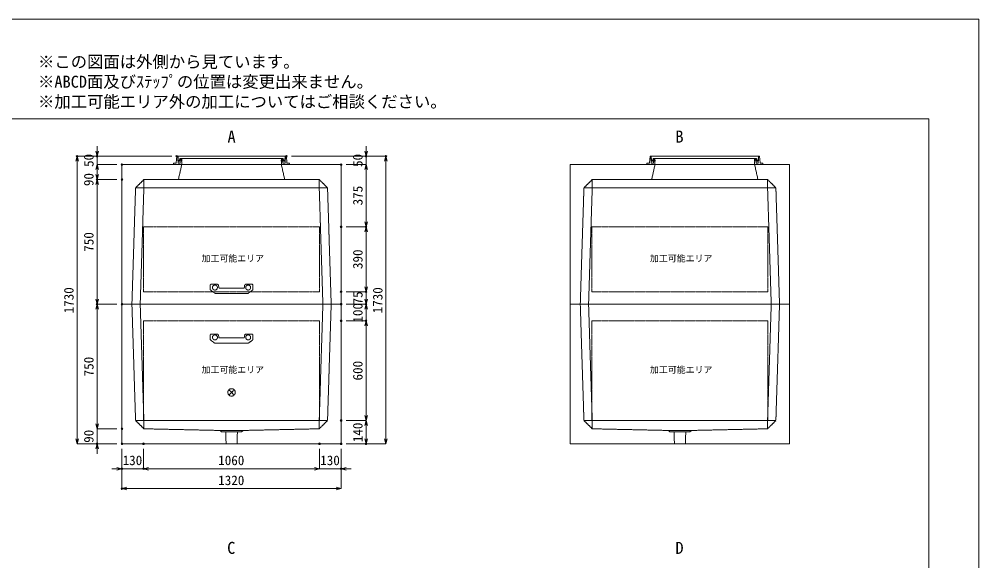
# Model space of a CAD drawing. Units: millimetres, scale not verified. Extents: x -4455 to 4455, y -3150 to 3150.
# Drawn here: x -1324 to 4455, y -109 to 3150 of the extents above; entities that cross this region are included whole.
import ezdxf
from ezdxf.enums import TextEntityAlignment as Align

# ---------------------------------------------------------------- set-up
doc = ezdxf.new("R2010")
doc.units = ezdxf.units.MM
doc.header["$LTSCALE"] = 20
doc.header["$PDMODE"] = 32
doc.header["$PDSIZE"] = 10
doc.linetypes.add('LONG_DASHED1', pattern=[7, 6, -1])
doc.linetypes.add('LONG_DOUBLE_CHAIN', pattern=[21.8, 18, -1, 0.6, -0.6, 0.6, -1])
for name, color, linetype, lineweight in [('0-0_D-TTL', 7, 'Continuous', 9), ('0-1_Defpoints', 7, 'Continuous', 9), ('0-3_D-TTL-TXT', 7, 'Continuous', 9), ('0-4_D-STR-TXT', 7, 'Continuous', 9), ('0-5_D-STR-DIM', 3, 'Continuous', 9), ('0-6_0', 7, 'Continuous', 9), ('0-7_D-STR', 7, 'LONG_DASHED1', 9), ('0-9_D-STR-STR3', 2, 'LONG_DASHED1', 9), ('0-A_D-STR-STR5', 1, 'LONG_DOUBLE_CHAIN', 9), ('0-B_D-STR-STR4', 134, 'Continuous', 9)]:
    doc.layers.add(name, color=color, linetype=linetype, lineweight=lineweight)
doc.styles.add('ＭＳ ゴシック', font='')
doc.styles.get('ＭＳ ゴシック').set_extended_font_data('MS Gothic')

# ---------------------------------------------------------------- blocks, each defined once
blk = doc.blocks.new('A$C4DE05FD1')
at = {"layer": '0-0_D-TTL', "color": 134}
for p, q in [((4000, 76000), (114800, 76000)), ((114800, 76000), (114800, 4000))]:
    blk.add_line(p, q, dxfattribs=at)
at = {"layer": '0-1_Defpoints', "color": 134}
for p, q in [((0, 84000), (118800, 84000)), ((118800, 84000), (118800, 0))]:
    blk.add_line(p, q, dxfattribs=at)
at = {"layer": '0-3_D-TTL-TXT', "style": 'ＭＳ ゴシック'}
for s, p in [('※この図面は外側から見ています。', (43260.9, 79815.7)), ('※ABCD面及びｽﾃｯﾌﾟの位置は変更出来ません。', (43260.9, 78215.7)), ('※加工可能エリア外の加工についてはご相談ください。', (43260.9, 76615.7))]:
    blk.add_text(s, height=962.2, dxfattribs=at).set_placement(p, align=Align.BOTTOM_LEFT)
blk = doc.blocks.new('_Open30')
at = {"layer": '0-6_0'}
blk.add_line((0, 0), (-20, 0), dxfattribs=at)
blk.add_lwpolyline([(-20, 5.36), (0, 0), (-20, -5.36)], dxfattribs=at)
blk = doc.blocks.new('A$C31CA379A')
at = {"layer": '0-4_D-STR-TXT', "style": 'ＭＳ ゴシック'}
for s, p in [('A', (-325.9, -2190.5)), ('B', (35638.6, -2190.5)), ('C', (-351.4, -35190.5)), ('D', (35638.6, -35190.5))]:
    blk.add_text(s, height=962.2, dxfattribs=at).set_placement(p, align=Align.BOTTOM_LEFT)
blk = doc.blocks.new('A$C52AC7A86')
at = {"layer": '0-7_D-STR'}
for p, q in [((-3000, 16800), (-3400, 15000)), ((9000, 16800), (9400, 15000)), ((-12000, 0), (-11560, 14000)), ((-10560, 15000), (-11560, 14000)), ((11560, 14000), (-11560, 14000)), ((-11000, 0), (-10560, 14000)), ((10560, 15000), (-10560, 15000)), ((-10560, 15000), (-10560, 14000)), ((10560, 15000), (11560, 14000)), ((10560, 15000), (10560, 14000)), ((11000, 0), (10560, 14000)), ((12000, 0), (11560, 14000))]:
    blk.add_line(p, q, dxfattribs=at)
at = {"layer": '0-7_D-STR', "linetype": 'Continuous'}
for p in [(13200, 16800), (-13200, 0)]:
    blk.add_line(p, (13200, 0), dxfattribs=at)
blk.add_lwpolyline([(-13200, 0), (-13200, 16800), (13200, 16800)], dxfattribs=at)
at = {"layer": '0-A_D-STR-STR5'}
for p, q in [((-10600, 9300), (-10600, 1500)), ((10600, 9300), (-10600, 9300))]:
    blk.add_line(p, q, dxfattribs=at)
blk.add_lwpolyline([(10600, 9300), (10600, 1500), (-10600, 1500)], dxfattribs=at)
blk = doc.blocks.new('A$C45274212')
at = {"layer": '0-7_D-STR'}
for p, q in [((-6000, 16800), (-6400, 15000)), ((6000, 16800), (6400, 15000)), ((-12000, 0), (-11560, 14000)), ((-10560, 15000), (-11560, 14000)), ((11560, 14000), (-11560, 14000)), ((-11000, 0), (-10560, 14000)), ((10560, 15000), (-10560, 15000)), ((-10560, 15000), (-10560, 14000)), ((10560, 15000), (11560, 14000)), ((10560, 15000), (10560, 14000)), ((11000, 0), (10560, 14000)), ((12000, 0), (11560, 14000))]:
    blk.add_line(p, q, dxfattribs=at)
at = {"layer": '0-7_D-STR', "linetype": 'Continuous'}
for p in [(13200, 16800), (-13200, 0)]:
    blk.add_line(p, (13200, 0), dxfattribs=at)
blk.add_lwpolyline([(-13200, 0), (-13200, 16800), (13200, 16800)], dxfattribs=at)
at = {"layer": '0-A_D-STR-STR5'}
for p, q in [((-10600, 9300), (-10600, 1500)), ((10600, 9300), (-10600, 9300))]:
    blk.add_line(p, q, dxfattribs=at)
blk.add_lwpolyline([(10600, 9300), (10600, 1500), (-10600, 1500)], dxfattribs=at)
blk = doc.blocks.new('A$C27844A11')
at = {"layer": '0-9_D-STR-STR3'}
for p, q in [((-2560, 1000), (-2560, 453.5)), ((-2515.5, 370.3), (-2060.4, 33.6)), ((-2460, 1100), (-1758.4, 1100)), ((1949.4, 0), (-1949.4, 0)), ((-1559.2, 917.4), (-1542, 721.3)), ((1442.4, 630), (-1442.4, 630)), ((1559.2, 917.4), (1542, 721.3)), ((2460, 1100), (1758.4, 1100)), ((2515.5, 370.3), (2060.4, 33.6)), ((2560, 1000), (2560, 453.5))]:
    blk.add_line(p, q, dxfattribs=at)
for centre in [(-2000, 700), (2000, 700)]:
    blk.add_circle(centre, 300, dxfattribs=at)
for centre, radius, start, end in [((-2460, 1000), 100, 90, 180), ((-2460, 453.5), 100, 180, 236.30993), ((-1949.4, 200), 200, 236.30993, 270), ((-1758.4, 900), 200, 5, 90), ((-1442.4, 730), 100, 185, 270), ((1442.4, 730), 100, 270, 355), ((1758.4, 900), 200, 90, 175), ((1949.4, 200), 200, 270, 303.69007), ((2460, 1000), 100, 0, 90), ((2460, 453.5), 100, 303.69007, 0)]:
    blk.add_arc(centre, radius, start, end, dxfattribs=at)
blk = doc.blocks.new('A$C657431FA')
at = {"layer": '0-7_D-STR', "linetype": 'Continuous'}
for p, q in [((-13200, 0), (13200, 0)), ((-13200, -16800), (-13200, 0)), ((13200, -16800), (13200, 0)), ((-13200, -16800), (13200, -16800))]:
    blk.add_line(p, q, dxfattribs=at)
at = {"layer": '0-7_D-STR'}
for p, q in [((-12000, 0), (-11560, -14000)), ((-11000, 0), (-10560, -14000)), ((11000, 0), (10560, -14000)), ((12000, 0), (11560, -14000)), ((-10560, -15000), (-11560, -14000)), ((11560, -14000), (-11560, -14000)), ((-10560, -15000), (-10560, -14000)), ((-10560, -15000), (-1400, -15200)), ((10560, -15000), (1400, -15200)), ((10560, -15000), (11560, -14000)), ((10560, -15000), (10560, -14000)), ((-1200, -15380), (-1400, -15200)), ((1400, -15200), (-1400, -15200)), ((1200, -15380), (-1200, -15380)), ((-659.7, -16800), (-705, -15380)), ((659.7, -16800), (705, -15380)), ((1200, -15380), (1400, -15200))]:
    blk.add_line(p, q, dxfattribs=at)
at = {"layer": '0-A_D-STR-STR5'}
for p, q in [((10600, -2000), (10600, -14000)), ((10600, -14000), (-10600, -14000))]:
    blk.add_line(p, q, dxfattribs=at)
blk.add_lwpolyline([(10600, -2000), (-10600, -2000), (-10600, -14000)], dxfattribs=at)
blk = doc.blocks.new('A$C284D0AE2')
at = {"layer": '0-B_D-STR-STR4'}
for p, q in [((-6980, 160), (-7000, 0)), ((-7000, 0), (7000, 0)), ((-6695.5, 160), (-6980, 160)), ((-6600, 1000), (-6655.6, 197.2)), ((-6500, 1000), (-6600, 1000)), ((-6442.7, 197.2), (-6500, 1000)), ((-6450, 1000), (-6450, 740)), ((-6450, 740), (-6438.3, 740)), ((-6418.4, 721.8), (-6390, 400)), ((-6235.7, 160), (-6402.8, 160)), ((-6390, 400), (-6290, 400)), ((-6290, 400), (-6230, 740)), ((-6230, 740), (6230, 740)), ((-6180, 740), (-6212.4, 401.3)), ((-6212.4, 401.3), (-6172.2, 401.3)), ((-6140, 680), (-6195.9, 195.4)), ((-6000, 740), (-6180, 740)), ((-6040, 680), (-6140, 680)), ((-6000, 0), (-6040, 680)), ((-6023.6, 401.3), (-5983.5, 401.3)), ((-5983.5, 401.3), (-6000, 740)), ((6000, 740), (6180, 740)), ((6212.4, 401.3), (6172.2, 401.3)), ((6180, 740), (6212.4, 401.3)), ((6235.7, 160), (6402.8, 160)), ((6695.5, 160), (6980, 160)), ((6980, 160), (7000, 0))]:
    blk.add_line(p, q, dxfattribs=at)
for points in [[(-6450, 1000), (6450, 1000), (6450, 740), (6438.3, 740)], [(6023.6, 401.3), (5983.5, 401.3), (6000, 740)], [(6000, 0), (6040, 680), (6140, 680), (6195.9, 195.4)], [(6418.4, 721.8), (6390, 400), (6290, 400), (6230, 740)], [(6442.7, 197.2), (6500, 1000), (6600, 1000), (6655.6, 197.2)]]:
    blk.add_lwpolyline(points, dxfattribs=at)
for centre, radius, start, end in [((-6695.5, 200), 40, 270, 356.0372), ((-6402.8, 200), 40, 184.08562, 270), ((-6438.3, 720), 20, 5.04245, 90), ((-6235.7, 200), 40, 270, 353.41806), ((6235.7, 200), 40, 186.58194, 270), ((6402.8, 200), 40, 270, 355.91438), ((6438.3, 720), 20, 90, 174.95755), ((6695.5, 200), 40, 183.9628, 270)]:
    blk.add_arc(centre, radius, start, end, dxfattribs=at)
blk = doc.blocks.new('A$C1C640AAB')
at = {"layer": '0-A_D-STR-STR5'}
for p, q in [((-318.2, -318.2), (318.2, 318.2)), ((-318.2, 318.2), (318.2, -318.2))]:
    blk.add_line(p, q, dxfattribs=at)
blk.add_circle((0, 0), 450, dxfattribs=at)
blk = doc.blocks.new('A$C13acecfe')
at = {"layer": '0-7_D-STR'}
blk.add_blockref('A$C657431FA', (0, 0), dxfattribs=at)
at = {"layer": '0-A_D-STR-STR5'}
blk.add_blockref('A$C1C640AAB', (0, -10620), dxfattribs=at)

msp = doc.modelspace()

# ---------------------------------------------------------------- linework, layer by layer
at = {"layer": '0-1_Defpoints'}
for p in [(-975, 2325), (-855, 2325), (-375, 2325), (285, 2325), (765, 2325), (885, 2325), (-705, 2275), (615, 2275), (-855, 2185), (-705, 2185), (-705, 2185), (615, 1900), (615, 1900), (765, 1900), (615, 1510), (765, 1510), (-855, 1435), (-705, 1435), (615, 1435), (765, 1435), (615, 1335), (765, 1335), (615, 735), (615, 735), (-705, 685), (-855, 595), (-705, 595), (-705, 595), (-705, 595), (-575, 595), (485, 595), (615, 595), (615, 595), (615, 595), (765, 595), (-705, 445), (-575, 445), (615, 445), (-705, 325)]:
    msp.add_point(p, dxfattribs=at)
at = {"layer": '0-5_D-STR-DIM'}
for p, q in [((-855, 2355), (-855, 2385)), ((765, 2355), (765, 2385)), ((-405, 2325), (-975, 2325)), ((-405, 2325), (-855, 2325)), ((-855, 2275), (-855, 2325)), ((315, 2325), (765, 2325)), ((315, 2325), (885, 2325)), ((765, 2275), (765, 2325)), ((-975, 625), (-975, 2295)), ((-735, 2275), (-855, 2275)), ((-735, 2275), (-855, 2275)), ((645, 2275), (765, 2275)), ((645, 2275), (765, 2275)), ((885, 625), (885, 2295)), ((-855, 2245), (-855, 2215)), ((-855, 2245), (-855, 2215)), ((765, 2245), (765, 1930)), ((765, 2245), (765, 2215)), ((-735, 2185), (-855, 2185)), ((-735, 2185), (-855, 2185)), ((-855, 1465), (-855, 2155)), ((645, 1900), (765, 1900)), ((645, 1900), (765, 1900)), ((765, 1540), (765, 1870)), ((765, 1540), (765, 1570)), ((645, 1510), (765, 1510)), ((645, 1510), (765, 1510)), ((765, 1435), (765, 1510)), ((765, 1465), (765, 1495)), ((-735, 1435), (-855, 1435)), ((-735, 1435), (-855, 1435)), ((-855, 715), (-855, 1405)), ((645, 1435), (765, 1435)), ((645, 1435), (765, 1435)), ((765, 1335), (765, 1435)), ((765, 1405), (765, 1375)), ((645, 1335), (765, 1335)), ((645, 1335), (765, 1335)), ((765, 1305), (765, 1275)), ((765, 765), (765, 1305)), ((-855, 715), (-855, 745)), ((645, 735), (765, 735)), ((645, 735), (765, 735)), ((765, 705), (765, 625)), ((-735, 685), (-855, 685)), ((-735, 685), (-855, 685)), ((-855, 685), (-855, 595)), ((-735, 595), (-975, 595)), ((-735, 595), (-855, 595)), ((645, 595), (765, 595)), ((645, 595), (885, 595)), ((-855, 565), (-855, 535)), ((-705, 565), (-705, 325)), ((-705, 565), (-705, 445)), ((-575, 565), (-575, 445)), ((-575, 565), (-575, 445)), ((485, 565), (485, 445)), ((485, 565), (485, 445)), ((615, 565), (615, 445)), ((615, 565), (615, 325)), ((-735, 445), (-765, 445)), ((-575, 445), (-705, 445)), ((455, 445), (-545, 445)), ((-545, 445), (-515, 445)), ((455, 445), (425, 445)), ((485, 445), (615, 445)), ((645, 445), (675, 445)), ((585, 325), (-675, 325))]:
    msp.add_line(p, q, dxfattribs=at)

# ---------------------------------------------------------------- block references
at = {"layer": '0-0_D-TTL', "xscale": 0.075, "yscale": 0.075}
msp.add_blockref('A$C4DE05FD1', (-4455, -3150), dxfattribs=at)
at = {"layer": '0-4_D-STR-TXT', "xscale": 0.075, "yscale": 0.075}
msp.add_blockref('A$C31CA379A', (-45, 2550), dxfattribs=at)
at = {"layer": '0-5_D-STR-DIM', "xscale": 1.5, "yscale": 1.5}
for p, rotation in [((-975, 2325), 90), ((-855, 2325), 270), ((765, 2325), 270), ((885, 2325), 90), ((-855, 2275), 90), ((-855, 2275), 90), ((765, 2275), 90), ((765, 2275), 90), ((-855, 2185), 270), ((-855, 2185), 90), ((765, 1900), 270), ((765, 1900), 90), ((765, 1510), 270), ((765, 1510), 270), ((-855, 1435), 270), ((765, 1435), 270), ((-855, 1435), 90), ((765, 1435), 90), ((765, 1335), 90), ((765, 1335), 90), ((765, 735), 270), ((-855, 685), 270), ((-855, 685), 270), ((765, 735), 90), ((-975, 595), 270), ((-855, 595), 90), ((765, 595), 270), ((885, 595), 270), ((-575, 445), 180), ((-575, 445), 180), ((615, 445), 180), ((-705, 325), 180)]:
    msp.add_blockref('_Open30', p, dxfattribs=dict(at, rotation=rotation))
for p in [(-705, 445), (485, 445), (485, 445), (615, 325)]:
    msp.add_blockref('_Open30', p, dxfattribs=at)
at = {"layer": '0-7_D-STR', "xscale": 0.05, "yscale": 0.05}
for name, p in [('A$C45274212', (-45, 1435)), ('A$C52AC7A86', (2655, 1435)), ('A$C13acecfe', (-45, 1435)), ('A$C657431FA', (2655, 1435))]:
    msp.add_blockref(name, p, dxfattribs=at)
at = {"layer": '0-9_D-STR-STR3', "xscale": 0.05, "yscale": 0.05}
for p in [(-45, 1500), (-45, 1200)]:
    msp.add_blockref('A$C27844A11', p, dxfattribs=at)
at = {"layer": '0-B_D-STR-STR4', "xscale": 0.05, "yscale": 0.05}
for p in [(-45, 2275), (2805, 2275)]:
    msp.add_blockref('A$C284D0AE2', p, dxfattribs=at)

# ---------------------------------------------------------------- texts
at = {"layer": '0-5_D-STR-DIM', "style": 'ＭＳ ゴシック'}
for s, p in [('50', (-858.9, 2260.85)), ('50', (761.1, 2260.85)), ('90', (-858.9, 2145.55)), ('375', (761.1, 2029.63)), ('750', (-858.9, 1750.6)), ('390', (761.1, 1646.35)), ('1730', (-978.9, 1379.72)), ('75', (761.1, 1433.38)), ('1730', (881.1, 1379.72)), ('100', (761.1, 1324.22)), ('750', (-858.9, 1000.6)), ('600', (761.1, 975.9)), ('140', (761.1, 604.22)), ('90', (-858.9, 600.55))]:
    msp.add_text(s, height=57.77, rotation=90, dxfattribs=at).set_placement(p, align=Align.BOTTOM_LEFT)
for s, p in [('130', (-700.78, 448.9)), ('1060', (-125.28, 448.9)), ('130', (489.22, 448.9)), ('1320', (-125.28, 328.9))]:
    msp.add_text(s, height=57.77, dxfattribs=at).set_placement(p, align=Align.BOTTOM_LEFT)
at = {"layer": '0-A_D-STR-STR5', "style": 'ＭＳ ゴシック'}
for p in [(-225.48, 1679.65), (2474.52, 1679.65), (-225.48, 1009.65), (2474.52, 1009.65)]:
    msp.add_text('加工可能エリア', height=38.42, dxfattribs=at).set_placement(p, align=Align.BOTTOM_LEFT)

doc.saveas('drawing.dxf')
